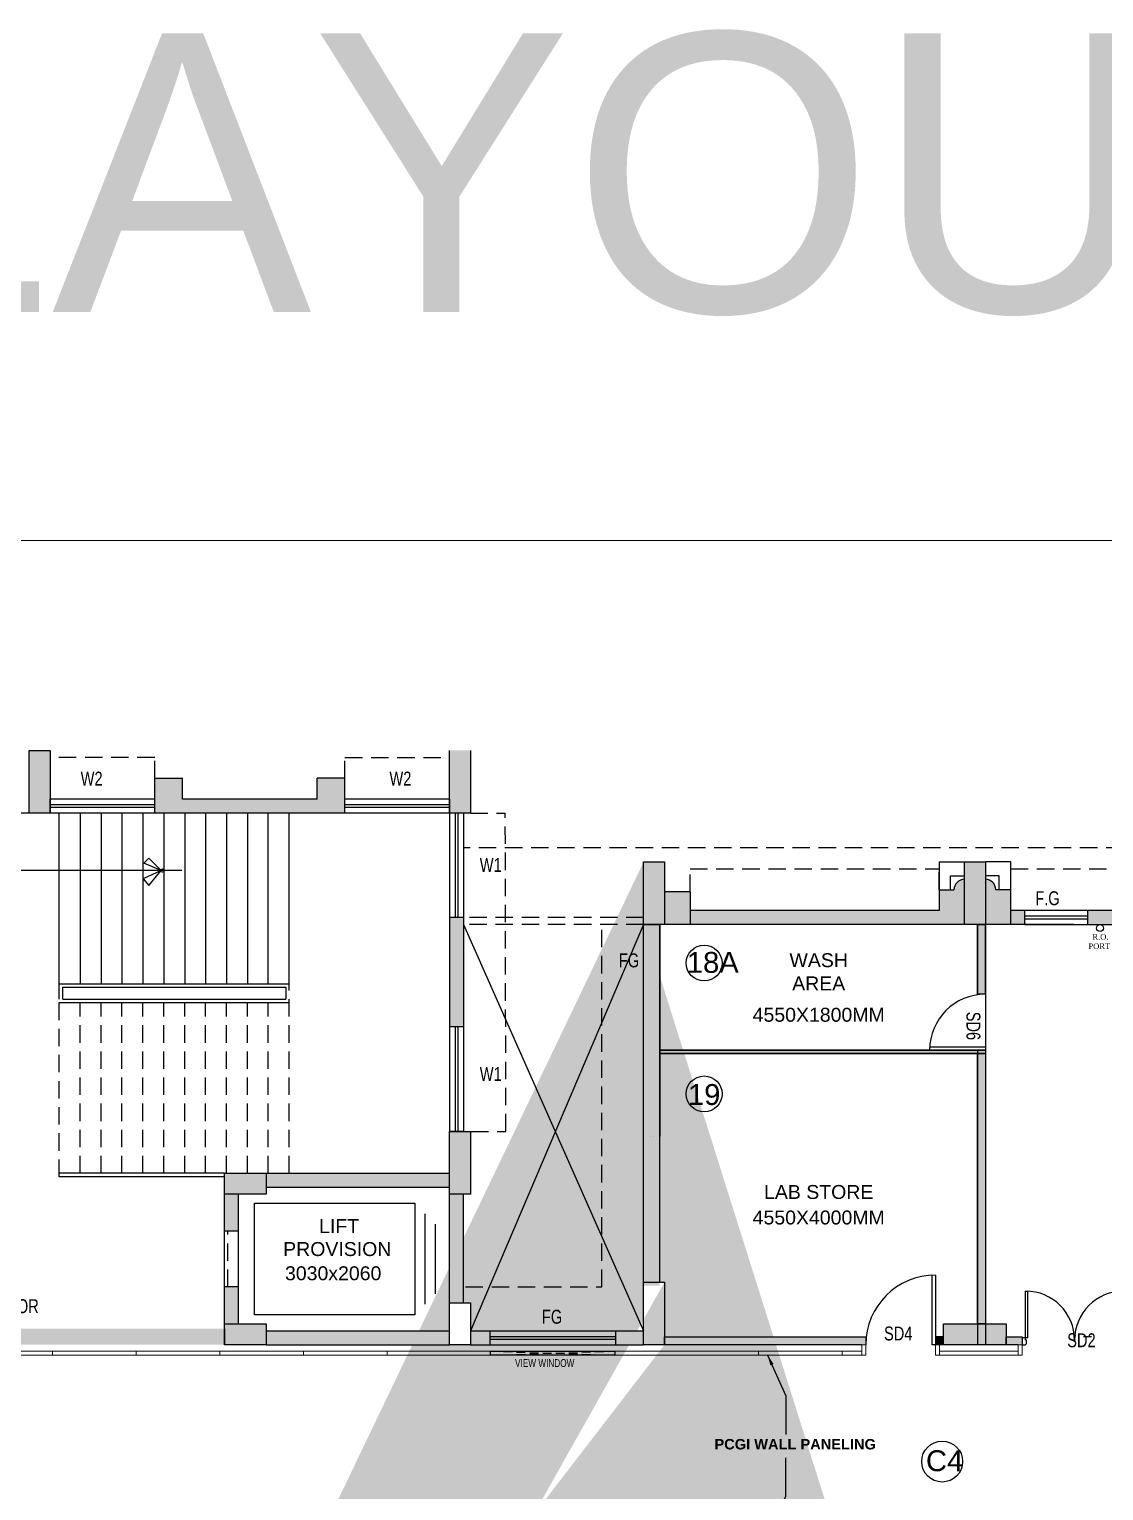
# Model space of a CAD drawing. Extents: x 11034434 to 11724204, y -4674497 to -3911811.
# Drawn here: x 11300451 to 11315867, y -4618108 to -4597132 of the extents above; entities that cross this region are included whole.
import ezdxf

# ---------------------------------------------------------------- set-up
doc = ezdxf.new("R2010")
doc.units = 0
doc.header["$MEASUREMENT"] = 0
for name, pattern in [('CENTER', [0]), ('DASHED', [0.75, 0.5, -0.25]), ('DASHED2', [0.375, 0.25, -0.125])]:
    doc.linetypes.add(name, pattern=pattern)
doc.layers.get('0').update_dxf_attribs({"color": 251, "linetype": 'CONTINUOUS'})
for name, color, linetype in [('dim ref', 251, 'CONTINUOUS'), ('HATCH', 251, 'CONTINUOUS'), ('HS', 251, 'CONTINUOUS')]:
    doc.layers.add(name, color=color, linetype=linetype)
for name, color, linetype, lineweight in [('Duct Insulations', 7, 'CONTINUOUS', 5), ('OT TEXT', 251, 'CONTINUOUS', 5), ('WALL PANEL', 7, 'CONTINUOUS', 15)]:
    doc.layers.add(name, color=color, linetype=linetype, lineweight=lineweight)
doc.styles.add('0_RM-NM', font='arial.ttf')
doc.styles.add('ARIAL', font='arial.ttf', dxfattribs={"width": 0.75})
doc.styles.get("Standard").update_dxf_attribs({"font": 'arial.ttf'})
doc.styles.add('style3', font='arialbd.ttf')
doc.dimstyles.new('Scale 50', dxfattribs={"dimscale": 0, "dimtxt": 150, "dimasz": 150, "dimexe": 0, "dimexo": 50, "dimgap": 0, "dimtad": 0, "dimtoh": 1, "dimdec": 0, "dimzin": 0, "dimdsep": 46, "dimtxsty": '0_RM-NM', "dimcen": 0, "dimdle": 100, "dimclrd": 204, "dimclre": 212, "dimclrt": 224, "dimadec": 0, "dimazin": 0, "dimtfac": 1, "dimtdec": 0, "dimtofl": 0, "dimtmove": 1, "dimatfit": 3, "dimfxl": 1, "dimtolj": 1, "dimtzin": 0, "dimlwe": -1, "dimarcsym": 0})
pattern_1 = [(45, (435405.41953, -1047759.00654), (-0.0883883476483, 0.0883883476483), [])]

msp = doc.modelspace()

# ---------------------------------------------------------------- hatches: boundary and pattern name
at = {"ltscale": 500}
for points in [[(11304980.7, -4608182), (11304980.7, -4607882), (11304580.7, -4607882), (11304580.7, -4608182), (11302650.7, -4608182), (11302650.7, -4607882), (11302250.7, -4607882), (11302250.7, -4608182), (11302250.7, -4608382), (11304980.7, -4608382)], [(11313868.2, -4609332, 0.4142136), (11313718.2, -4609482), (11313503.2, -4609482), (11313503.2, -4609782), (11313503.2, -4609982), (11313868.2, -4609982)], [(11314533.2, -4609482), (11314318.2, -4609482, 0.4142136), (11314168.2, -4609332), (11314168.2, -4609982), (11314533.2, -4609982), (11314533.2, -4609782)], [(11309930.7, -4609782), (11309930.7, -4609512), (11309565.7, -4609512), (11309565.7, -4609982), (11309930.7, -4609982)], [(11306680.7, -4609882), (11306480.7, -4609882), (11306480.7, -4611449.6), (11306680.7, -4611449.6)], [(11312407.4, -4609782), (11309930.7, -4609782), (11309930.7, -4609982), (11312407.4, -4609982)], [(11306480.7, -4613552), (11303850.7, -4613552), (11303850.7, -4613752), (11306480.7, -4613752)], [(11303450.7, -4613852), (11303250.7, -4613852), (11303250.7, -4614382), (11303450.7, -4614382)], [(11306680.7, -4613852), (11306480.7, -4613852), (11306480.7, -4615412), (11306680.7, -4615412)], [(11303450.7, -4615182), (11303250.7, -4615182), (11303250.7, -4615712), (11303450.7, -4615712)], [(11306480.7, -4615812), (11303850.7, -4615812), (11303850.7, -4616012), (11306080.7, -4616012), (11306480.7, -4616012)], [(11307065.7, -4615812), (11306780.7, -4615812), (11306780.7, -4616012), (11307065.7, -4616012)], [(11309265.7, -4615812), (11308865.7, -4615812), (11308865.7, -4616012), (11309265.7, -4616012)]]:
    msp.add_hatch(color=256, dxfattribs=at).paths.add_polyline_path(points)
h = msp.add_hatch(color=256, dxfattribs=at)
h.paths.add_polyline_path([(11315636.7, -4609862), (11315636.7, -4609902), (11315636.7, -4609982), (11315869.4, -4609982), (11315999.7, -4609982), (11315999.7, -4609782), (11315636.7, -4609782)])
h.paths.add_polyline_path([(11316899.7, -4609862), (11316899.7, -4609902), (11316899.7, -4609982), (11317205.7, -4609982), (11317205.7, -4609782), (11316899.7, -4609782)])
h.paths.add_polyline_path([(11314736.7, -4609982), (11314736.7, -4609782), (11314533.2, -4609782), (11314533.2, -4609982)])
h = msp.add_hatch(color=256, dxfattribs=at)
h.paths.add_polyline_path([(11300200.7, -4615782), (11300229.2, -4615782), (11300200.7, -4615782)], flags=16)
h.paths.add_polyline_path([(11303250.7, -4616012), (11303250.7, -4615782), (11300200.7, -4615782), (11300200.7, -4616012)])
h = msp.add_hatch(color=256, dxfattribs=at)
h.paths.add_polyline_path([(11313453.2, -4615897), (11313510.7, -4615897), (11313453.2, -4615897)])
h.paths.add_polyline_path([(11313453.2, -4615897), (11313453.2, -4616012), (11313453.2, -4616012)], flags=17)
h.paths.add_polyline_path([(11313452.5, -4616012), (11313510.3, -4616012), (11313510.3, -4615897), (11313452.5, -4615897)])
h = msp.add_hatch(color=256, dxfattribs=at)
h.paths.add_polyline_path([(11313453.2, -4615897), (11313481.7, -4615897), (11313453.2, -4615897)])
h.paths.add_polyline_path([(11313453.2, -4616012), (11313453.2, -4615897), (11313453.2, -4616012)])
h.paths.add_polyline_path([(11313510.3, -4615897), (11313510.3, -4616012), (11313568.2, -4616012), (11313568.2, -4615897)])
at = {"layer": 'HATCH', "ltscale": 500}
h = msp.add_hatch(color=251, dxfattribs=at)
h.dxf.hatch_style = 1
h.paths.add_polyline_path([(11284390.7, -4648802), (11284690.7, -4648802), (11284690.7, -4649702), (11284390.7, -4649702)])
h.paths.add_polyline_path([(11327800.7, -4652667), (11328700.7, -4652667), (11328700.7, -4652967), (11327800.7, -4652967)])
h.paths.add_polyline_path([(11302215.7, -4658732), (11302515.7, -4658732), (11302515.7, -4659632), (11302215.7, -4659632)])
h.paths.add_polyline_path([(11324600.7, -4658732), (11325200.7, -4658732), (11325200.7, -4659032), (11324600.7, -4659032)])
h.paths.add_polyline_path([(11280960.7, -4640612), (11281710.7, -4640612), (11281710.7, -4640912), (11280960.7, -4640912)])
h.paths.add_polyline_path([(11280960.7, -4644142), (11281860.7, -4644142), (11281860.7, -4644442), (11280960.7, -4644442)])
h.paths.add_polyline_path([(11317942.4, -4658632), (11318770.7, -4658632), (11318770.7, -4658932), (11317942.4, -4658932)])
h.paths.add_polyline_path([(11294185.7, -4658032), (11294485.7, -4658032), (11294485.7, -4658932), (11294185.7, -4658932)])
h.paths.add_polyline_path([(11288015.7, -4658182), (11288315.7, -4658182), (11288315.7, -4658932), (11288015.7, -4658932)])
h.paths.add_polyline_path([(11287690.7, -4658957), (11287990.7, -4658957), (11287990.7, -4659707), (11287690.7, -4659707)])
h.paths.add_polyline_path([(11280960.7, -4629742), (11281710.7, -4629742), (11281710.7, -4630042), (11280960.7, -4630042)])
h.paths.add_polyline_path([(11327800.7, -4629742), (11328700.7, -4629742), (11328700.7, -4630042), (11327800.7, -4630042)])
h.paths.add_polyline_path([(11280860.7, -4648802), (11281160.7, -4648802), (11281160.7, -4649702), (11280860.7, -4649702)])
h.paths.add_polyline_path([(11287690.7, -4658182), (11287990.7, -4658182), (11287990.7, -4658932), (11287690.7, -4658932)])
h.paths.add_polyline_path([(11327700.7, -4616012), (11328000.7, -4616012), (11328000.7, -4615033.7), (11327700.7, -4615033.7)])
h.paths.add_polyline_path([(11280960.7, -4637012), (11281710.7, -4637012), (11281710.7, -4637312), (11280960.7, -4637312)])
h.paths.add_polyline_path([(11309415.7, -4658732), (11309715.7, -4658732), (11309715.7, -4659632), (11309415.7, -4659632)])
h.paths.add_polyline_path([(11327800.7, -4609782), (11328700.7, -4609782), (11328700.7, -4610082), (11327800.7, -4610082)])
h.paths.add_polyline_path([(11327800.7, -4626142), (11328700.7, -4626142), (11328700.7, -4626442), (11327800.7, -4626442)])
h.paths.add_polyline_path([(11280960.7, -4633412), (11281710.7, -4633412), (11281710.7, -4633712), (11280960.7, -4633712)])
h.paths.add_polyline_path([(11313015.7, -4652702), (11313315.7, -4652702), (11313315.7, -4653602), (11313015.7, -4653602)])
h.paths.add_polyline_path([(11327800.7, -4633412), (11328700.7, -4633412), (11328700.7, -4633712), (11327800.7, -4633712)])
h.paths.add_polyline_path([(11286005.7, -4619012), (11286305.7, -4619012), (11286305.7, -4619612), (11286005.7, -4619612)])
h.paths.add_polyline_path([(11280960.7, -4619012), (11281860.7, -4619012), (11281860.7, -4619312), (11280960.7, -4619312)])
h.paths.add_polyline_path([(11327800.7, -4619012), (11328600.7, -4619012), (11328600.7, -4619312), (11327800.7, -4619312)])
h.paths.add_polyline_path([(11324600.7, -4647742), (11325299.6, -4647742), (11325299.6, -4648042), (11324600.7, -4648042)])
h.paths.add_polyline_path([(11321770.7, -4658632), (11322598.9, -4658632), (11322598.9, -4658932), (11321770.7, -4658932)])
h.paths.add_polyline_path([(11327800.7, -4640612), (11328700.7, -4640612), (11328700.7, -4640912), (11327800.7, -4640912)])
h.paths.add_polyline_path([(11286005.7, -4615412), (11286305.7, -4615412), (11286305.7, -4616012), (11286005.7, -4616012)])
h.paths.add_polyline_path([(11286330.7, -4615412), (11286630.7, -4615412), (11286630.7, -4616012), (11286330.7, -4616012)])
h.paths.add_polyline_path([(11282340.7, -4615112), (11282640.7, -4615112), (11282640.7, -4616012), (11282340.7, -4616012)])
h.paths.add_polyline_path([(11327800.7, -4658632), (11328700.7, -4658632), (11328700.7, -4658932), (11327800.7, -4658932)])
h.paths.add_polyline_path([(11300450.7, -4607482), (11300750.7, -4607482), (11300750.7, -4608382), (11300450.7, -4608382)])
h.paths.add_polyline_path([(11306480.7, -4607482), (11306780.7, -4607482), (11306780.7, -4608382), (11306480.7, -4608382)])
h.paths.add_polyline_path([(11284390.7, -4658182), (11284690.7, -4658182), (11284690.7, -4658932), (11284390.7, -4658932)])
h.paths.add_polyline_path([(11286330.7, -4619012), (11286630.7, -4619012), (11286630.7, -4619612), (11286330.7, -4619612)])
h.paths.add_polyline_path([(11297150.7, -4607482), (11297450.7, -4607482), (11297450.7, -4608382), (11297150.7, -4608382)])
h.paths.add_polyline_path([(11282340.7, -4609232), (11282640.7, -4609232), (11282640.7, -4609982), (11282340.7, -4609982)])
h.paths.add_polyline_path([(11286005.7, -4622612), (11286305.7, -4622612), (11286305.7, -4623212), (11286005.7, -4623212)])
h.paths.add_polyline_path([(11286330.7, -4623212), (11286630.7, -4623212), (11286630.7, -4622612), (11286330.7, -4622612)])
h.paths.add_polyline_path([(11284390.7, -4643692), (11284690.7, -4643692), (11284690.7, -4644442), (11284390.7, -4644442)])
h.paths.add_polyline_path([(11286005.7, -4609232), (11286305.7, -4609232), (11286305.7, -4609982), (11286005.7, -4609982)])
h.paths.add_polyline_path([(11283940.7, -4658957), (11284690.7, -4658957), (11284690.7, -4659257), (11283940.7, -4659257)])
h.paths.add_polyline_path([(11313015.7, -4658732), (11313315.7, -4658732), (11313315.7, -4659632), (11313015.7, -4659632)])
h.paths.add_polyline_path([(11284390.7, -4652702), (11284690.7, -4652702), (11284690.7, -4653452), (11284390.7, -4653452)])
h.paths.add_polyline_path([(11305815.7, -4658732), (11306115.7, -4658732), (11306115.7, -4659632), (11305815.7, -4659632)])
h.paths.add_polyline_path([(11327800.7, -4622612), (11328700.7, -4622612), (11328700.7, -4622912), (11327800.7, -4622912)])
h.paths.add_polyline_path([(11280960.7, -4626142), (11281710.7, -4626142), (11281710.7, -4626442), (11280960.7, -4626442)])
h.paths.add_polyline_path([(11321770.7, -4658957), (11322370.7, -4658957), (11322370.7, -4659257), (11321770.7, -4659257)])
h.paths.add_polyline_path([(11280685.7, -4658957), (11281435.7, -4658957), (11281435.7, -4659257), (11280685.7, -4659257)])
h.paths.add_polyline_path([(11318170.7, -4658957), (11318770.7, -4658957), (11318770.7, -4659257), (11318170.7, -4659257)])
h.paths.add_polyline_path([(11281860.7, -4622612), (11280960.7, -4622612), (11280960.7, -4622912), (11281860.7, -4622912)])
h.paths.add_polyline_path([(11294185.7, -4652702), (11294485.7, -4652702), (11294485.7, -4653602), (11294185.7, -4653602)])
h.paths.add_polyline_path([(11298615.7, -4658732), (11298915.7, -4658732), (11298915.7, -4659632), (11298615.7, -4659632)])
h.paths.add_polyline_path([(11318470.7, -4652702), (11318770.7, -4652702), (11318770.7, -4653602), (11318470.7, -4653602)])
h.paths.add_polyline_path([(11327800.7, -4644142), (11328700.7, -4644142), (11328700.7, -4644442), (11327800.7, -4644442)])
h.paths.add_polyline_path([(11327800.7, -4649402), (11328778.9, -4649402), (11328778.9, -4649702), (11327800.7, -4649702)])
h.paths.add_polyline_path([(11288760.7, -4609082), (11289060.7, -4609082), (11289060.7, -4609982), (11288760.7, -4609982)])
edge = h.paths.add_edge_path()
edge.add_line((11309265.7, -4609082), (11309265.7, -4609982))
edge.add_line((11321770.7, -4649702), (11322748.9, -4649702))
edge.add_line((11287690.7, -4643692), (11287690.7, -4644442))
edge.add_line((11309565.7, -4616012), (11309565.7, -4615112))
edge.add_line((11287990.7, -4653452), (11287990.7, -4652702))
edge.add_line((11288015.7, -4652702), (11288015.7, -4653452))
h.paths.add_polyline_path([(11306480.7, -4649402), (11307380.7, -4649402), (11307380.7, -4649702), (11306480.7, -4649702)], flags=17)
h.paths.add_polyline_path([(11291120.7, -4648802), (11291420.7, -4648802), (11291420.7, -4649702), (11291120.7, -4649702)], flags=17)
h.paths.add_polyline_path([(11288015.7, -4648952), (11288315.7, -4648952), (11288315.7, -4649702), (11288015.7, -4649702)], flags=17)
h.paths.add_polyline_path([(11288015.7, -4652702), (11288315.7, -4652702), (11288315.7, -4653452), (11288015.7, -4653452)], flags=17)
h.paths.add_polyline_path([(11296472.4, -4649402), (11297450.7, -4649402), (11297450.7, -4649702), (11296472.4, -4649702)], flags=17)
h.paths.add_polyline_path([(11298276.5, -4652702), (11299254.8, -4652702), (11299254.8, -4653002), (11298276.5, -4653002)], flags=17)
h.paths.add_polyline_path([(11311840.7, -4649402), (11312740.7, -4649402), (11312740.7, -4649702), (11311840.7, -4649702)], flags=17)
h.paths.add_polyline_path([(11300450.7, -4649402), (11301428.9, -4649402), (11301428.9, -4649702), (11300450.7, -4649702)], flags=17)
h.paths.add_polyline_path([(11317870.7, -4649402), (11318770.7, -4649402), (11318770.7, -4649702), (11317870.7, -4649702)], flags=17)
h.paths.add_polyline_path([(11287690.7, -4648952), (11287990.7, -4648952), (11287990.7, -4649702), (11287690.7, -4649702)], flags=17)
h.paths.add_polyline_path([(11287690.7, -4652702), (11287990.7, -4652702), (11287990.7, -4653452), (11287690.7, -4653452)], flags=17)
h.paths.add_polyline_path([(11311840.7, -4622612), (11312740.7, -4622612), (11312740.7, -4622912), (11311840.7, -4622912)], flags=17)
h.paths.add_polyline_path([(11306480.7, -4615412), (11306780.7, -4615412), (11306780.7, -4616012), (11306480.7, -4616012)], flags=16)
h.paths.add_polyline_path([(11306480.7, -4629742), (11307380.7, -4629742), (11307380.7, -4630042), (11306480.7, -4630042)], flags=17)
h.paths.add_polyline_path([(11303250.7, -4613552), (11303850.7, -4613552), (11303850.7, -4613852), (11303250.7, -4613852)], flags=17)
h.paths.add_polyline_path([(11303250.7, -4615712), (11303850.7, -4615712), (11303850.7, -4616012), (11303250.7, -4616012)], flags=16)
h.paths.add_polyline_path([(11311840.7, -4644142), (11312740.7, -4644142), (11312740.7, -4644442), (11311840.7, -4644442)], flags=17)
h.paths.add_polyline_path([(11287690.7, -4643692), (11287990.7, -4643692), (11287990.7, -4644442), (11287690.7, -4644442)], flags=17)
h.paths.add_polyline_path([(11297450.7, -4633712), (11296550.7, -4633712), (11296550.7, -4633412), (11297450.7, -4633412)], flags=17)
h.paths.add_polyline_path([(11290520.7, -4640612), (11291420.7, -4640612), (11291420.7, -4640912), (11290520.7, -4640912)], flags=17)
h.paths.add_polyline_path([(11297150.7, -4643842), (11297450.7, -4643842), (11297450.7, -4644742), (11297150.7, -4644742)], flags=17)
h.paths.add_polyline_path([(11290520.7, -4644142), (11291420.7, -4644142), (11291420.7, -4644442), (11290520.7, -4644442)], flags=17)
h.paths.add_polyline_path([(11306480.7, -4640612), (11307380.7, -4640612), (11307380.7, -4640912), (11306480.7, -4640912)], flags=17)
h.paths.add_polyline_path([(11288015.7, -4643692), (11288315.7, -4643692), (11288315.7, -4644442), (11288015.7, -4644442)], flags=17)
h.paths.add_polyline_path([(11290520.7, -4637012), (11291420.7, -4637012), (11291420.7, -4637312), (11290520.7, -4637312)], flags=17)
h.paths.add_polyline_path([(11311840.7, -4626142), (11312740.7, -4626142), (11312740.7, -4626442), (11311840.7, -4626442)], flags=17)
h.paths.add_polyline_path([(11311840.7, -4637012), (11312740.7, -4637012), (11312740.7, -4637312), (11311840.7, -4637312)], flags=17)
h.paths.add_polyline_path([(11311840.7, -4633412), (11312740.7, -4633412), (11312740.7, -4633712), (11311840.7, -4633712)], flags=17)
h.paths.add_polyline_path([(11315340.7, -4647742), (11315940.7, -4647742), (11315940.7, -4648042), (11315340.7, -4648042)], flags=17)
h.paths.add_polyline_path([(11321770.7, -4629742), (11322670.7, -4629742), (11322670.7, -4630042), (11321770.7, -4630042)], flags=17)
h.paths.add_polyline_path([(11317870.7, -4629742), (11318770.7, -4629742), (11318770.7, -4630042), (11317870.7, -4630042)], flags=17)
h.paths.add_polyline_path([(11300450.7, -4636712), (11300750.7, -4636712), (11300750.7, -4637612), (11300450.7, -4637612)], flags=17)
h.paths.add_polyline_path([(11306480.7, -4637012), (11307380.7, -4637012), (11307380.7, -4637312), (11306480.7, -4637312)], flags=17)
h.paths.add_polyline_path([(11321770.7, -4649402), (11322748.9, -4649402), (11322748.9, -4649702), (11321770.7, -4649702)], flags=17)
h.paths.add_polyline_path([(11297150.7, -4636712), (11297450.7, -4636712), (11297450.7, -4637612), (11297150.7, -4637612)], flags=17)
h.paths.add_polyline_path([(11318470.7, -4636712), (11318770.7, -4636712), (11318770.7, -4637612), (11318470.7, -4637612)], flags=17)
h.paths.add_polyline_path([(11300450.7, -4629742), (11301350.7, -4629742), (11301350.7, -4630042), (11300450.7, -4630042)], flags=17)
h.paths.add_polyline_path([(11313568.2, -4615712), (11314468.2, -4615712), (11314468.2, -4616012), (11313568.2, -4616012)], flags=17)
h.paths.add_polyline_path([(11317870.7, -4615712), (11318770.7, -4615712), (11318770.7, -4616012), (11317870.7, -4616012)], flags=17)
h.paths.add_polyline_path([(11321770.7, -4615712), (11322670.7, -4615712), (11322670.7, -4616012), (11321770.7, -4616012)], flags=17)
h.paths.add_polyline_path([(11306480.7, -4633412), (11307380.7, -4633412), (11307380.7, -4633712), (11306480.7, -4633712)], flags=17)
h.paths.add_polyline_path([(11300450.7, -4633412), (11301350.7, -4633412), (11301350.7, -4633712), (11300450.7, -4633712)], flags=17)
h.paths.add_polyline_path([(11294020.7, -4647742), (11294620.7, -4647742), (11294620.7, -4648042), (11294020.7, -4648042)], flags=17)
h.paths.add_polyline_path([(11306480.7, -4622612), (11307380.7, -4622612), (11307380.7, -4622912), (11306480.7, -4622912)], flags=17)
h.paths.add_polyline_path([(11290520.7, -4633412), (11291420.7, -4633412), (11291420.7, -4633712), (11290520.7, -4633712)], flags=17)
h.paths.add_polyline_path([(11321770.7, -4633412), (11322670.7, -4633412), (11322670.7, -4633712), (11321770.7, -4633712)], flags=17)
h.paths.add_polyline_path([(11317870.7, -4633412), (11318770.7, -4633412), (11318770.7, -4633712), (11317870.7, -4633712)], flags=17)
h.paths.add_polyline_path([(11321770.7, -4636712), (11322070.7, -4636712), (11322070.7, -4637612), (11321770.7, -4637612)], flags=17)
h.paths.add_polyline_path([(11300450.7, -4640312), (11300750.7, -4640312), (11300750.7, -4641212), (11300450.7, -4641212)], flags=17)
h.paths.add_polyline_path([(11321770.7, -4643842), (11322070.7, -4643842), (11322070.7, -4644742), (11321770.7, -4644742)], flags=17)
h.paths.add_polyline_path([(11306480.7, -4626142), (11307380.7, -4626142), (11307380.7, -4626442), (11306480.7, -4626442)], flags=17)
h.paths.add_polyline_path([(11318470.7, -4625842), (11318770.7, -4625842), (11318770.7, -4626742), (11318470.7, -4626742)], flags=17)
h.paths.add_polyline_path([(11321770.7, -4625842), (11322070.7, -4625842), (11322070.7, -4626742), (11321770.7, -4626742)], flags=17)
h.paths.add_polyline_path([(11296550.7, -4629742), (11297450.7, -4629742), (11297450.7, -4630042), (11296550.7, -4630042)], flags=17)
h.paths.add_polyline_path([(11311645.4, -4629741.8), (11312740.7, -4629742), (11312740.7, -4630042), (11311645.4, -4630041.8)], flags=17)
h.paths.add_polyline_path([(11290520.7, -4629742), (11291420.7, -4629742), (11291420.7, -4630042), (11290520.7, -4630042)], flags=17)
h.paths.add_polyline_path([(11305476.5, -4652702), (11306454.8, -4652702), (11306454.8, -4653002), (11305476.5, -4653002)], flags=17)
h.paths.add_polyline_path([(11297150.7, -4640312), (11297450.7, -4640312), (11297450.7, -4641212), (11297150.7, -4641212)], flags=17)
h.paths.add_polyline_path([(11293005.7, -4609982), (11293305.7, -4609982), (11293305.7, -4609182), (11293005.7, -4609182)], flags=17)
h.paths.add_polyline_path([(11321770.7, -4622312), (11322070.7, -4622312), (11322070.7, -4623212), (11321770.7, -4623212)], flags=17)
h.paths.add_polyline_path([(11297150.7, -4612952), (11297450.7, -4612952), (11297450.7, -4613852), (11297150.7, -4613852)], flags=17)
h.paths.add_polyline_path([(11311840.7, -4619012), (11312740.7, -4619012), (11312740.7, -4619312), (11311840.7, -4619312)], flags=17)
h.paths.add_polyline_path([(11306480.7, -4612952), (11306780.7, -4612952), (11306780.7, -4613852), (11306480.7, -4613852)], flags=17)
h.paths.add_polyline_path([(11293005.7, -4615112), (11293305.7, -4615112), (11293305.7, -4616012), (11293005.7, -4616012)], flags=17)
h.paths.add_polyline_path([(11309265.7, -4615112), (11309565.7, -4615112), (11309565.7, -4616012), (11309265.7, -4616012)], flags=16)
h.paths.add_polyline_path([(11290520.7, -4619012), (11291420.7, -4619012), (11291420.7, -4619312), (11290520.7, -4619312)], flags=17)
h.paths.add_polyline_path([(11300450.7, -4619012), (11301095.7, -4619012), (11301095.7, -4619312), (11300450.7, -4619312)], flags=17)
h.paths.add_polyline_path([(11288760.7, -4615112), (11289060.7, -4615112), (11289060.7, -4616012), (11288760.7, -4616012)], flags=17)
h.paths.add_polyline_path([(11318470.7, -4609082), (11318770.7, -4609082), (11318770.7, -4609982), (11318470.7, -4609982)], flags=17)
h.paths.add_polyline_path([(11297150.7, -4615112), (11297450.7, -4615112), (11297450.7, -4616012), (11297150.7, -4616012)], flags=17)
h.paths.add_polyline_path([(11313868.2, -4609082), (11314168.2, -4609082), (11314168.2, -4609982), (11313868.2, -4609982)], flags=17)
h.paths.add_polyline_path([(11321770.7, -4619012), (11322670.7, -4619012), (11322670.7, -4619312), (11321770.7, -4619312)], flags=17)
h.paths.add_polyline_path([(11297150.7, -4625842), (11297450.7, -4625842), (11297450.7, -4626742), (11297150.7, -4626742)], flags=17)
h.paths.add_polyline_path([(11290520.7, -4622612), (11291420.7, -4622612), (11291420.7, -4622912), (11290520.7, -4622912)], flags=17)
h.paths.add_polyline_path([(11309265.7, -4609082), (11309565.7, -4609082), (11309565.7, -4609982), (11309265.7, -4609982)], flags=17)
h.paths.add_polyline_path([(11317870.7, -4619012), (11318770.7, -4619012), (11318770.7, -4619312), (11317870.7, -4619312)], flags=17)
h.paths.add_polyline_path([(11321770.7, -4609082), (11322070.7, -4609082), (11322070.7, -4609982), (11321770.7, -4609982)], flags=17)
h.paths.add_polyline_path([(11309076.5, -4652702), (11310054.8, -4652702), (11310054.8, -4653002), (11309076.5, -4653002)], flags=17)
h.paths.add_polyline_path([(11306480.7, -4619012), (11307380.7, -4619012), (11307380.7, -4619312), (11306480.7, -4619312)], flags=17)
h.paths.add_polyline_path([(11306480.7, -4644142), (11307380.7, -4644142), (11307380.7, -4644442), (11306480.7, -4644442)], flags=17)
h.paths.add_polyline_path([(11300450.7, -4622312), (11300750.7, -4622312), (11300750.7, -4623212), (11300450.7, -4623212)], flags=17)
h.paths.add_polyline_path([(11311840.7, -4640612), (11312740.7, -4640612), (11312740.7, -4640912), (11311840.7, -4640912)], flags=17)
h.paths.add_polyline_path([(11297150.7, -4623212), (11297450.7, -4623212), (11297450.7, -4622314.4), (11297150.7, -4622314.4)], flags=17)
h.paths.add_polyline_path([(11318470.7, -4640312), (11318770.7, -4640312), (11318770.7, -4641212), (11318470.7, -4641212)], flags=17)
h.paths.add_polyline_path([(11300450.7, -4643842), (11300750.7, -4643842), (11300750.7, -4644742), (11300450.7, -4644742)], flags=17)
h.paths.add_polyline_path([(11321770.7, -4640312), (11322070.7, -4640312), (11322070.7, -4641212), (11321770.7, -4641212)], flags=17)
h.paths.add_polyline_path([(11296472.4, -4619012), (11297450.7, -4619012), (11297450.7, -4619312), (11296472.4, -4619312)], flags=17)
h.paths.add_polyline_path([(11318470.7, -4643842), (11318770.7, -4643842), (11318770.7, -4644742), (11318470.7, -4644742)], flags=17)
h.paths.add_polyline_path([(11300450.7, -4625842), (11300750.7, -4625842), (11300750.7, -4626742), (11300450.7, -4626742)], flags=17)
h.paths.add_polyline_path([(11290520.7, -4626142), (11291420.7, -4626142), (11291420.7, -4626442), (11290520.7, -4626442)], flags=17)
h.paths.add_polyline_path([(11318470.7, -4622312), (11318770.7, -4622312), (11318770.7, -4623212), (11318470.7, -4623212)], flags=17)
h.paths.add_polyline_path([(11322070.7, -4652759.1), (11321770.7, -4652759.1), (11321770.7, -4653680.2), (11322070.7, -4653680.2)])
h = msp.add_hatch(color=256, dxfattribs=at)
h.dxf.hatch_style = 1
h.paths.add_polyline_path([(11318770.7, -4615897), (11321770.7, -4615897), (11321770.7, -4616012), (11318770.7, -4616012)])
h.paths.add_polyline_path([(11324685.3, -4618012), (11324800.3, -4618012), (11324800.7, -4616012), (11324685.7, -4616012)])
h.paths.add_polyline_path([(11324685.7, -4619197), (11324800.7, -4619197), (11324800.7, -4619012), (11324685.7, -4619012)])
h.paths.add_polyline_path([(11324456, -4615897), (11324456, -4616012), (11327700.7, -4616012), (11327700.7, -4615897)])
h.paths.add_polyline_path([(11322670.7, -4615897), (11322670.7, -4616012), (11322956, -4616012), (11322956, -4615897)])
h.paths.add_polyline_path([(11316198.2, -4615897), (11316198.2, -4616012), (11317870.7, -4616012), (11317870.7, -4615897)])
h.paths.add_polyline_path([(11314468.2, -4615897), (11314468.2, -4616012), (11314698.2, -4616012), (11314698.2, -4615897)])
h.paths.add_polyline_path([(11309565.7, -4615897), (11309565.7, -4616012), (11312396, -4616012), (11312396, -4616012), (11312453.2, -4616012), (11312453.2, -4615897)])
at = {"layer": 'HS', "lineweight": -3, "ltscale": 500}
h = msp.add_hatch(dxfattribs=at)
h.set_pattern_fill('ANSI31', color=256)
h.set_pattern_definition(pattern_1)
h.paths.add_polyline_path([(11313868.2, -4609332, 0.4142136), (11313718.2, -4609482), (11313503.2, -4609482), (11313503.2, -4609782), (11312407.4, -4609782), (11312407.4, -4609982), (11313503.2, -4609982), (11313868.2, -4609982)])
h = msp.add_hatch(dxfattribs=at)
h.set_pattern_fill('ANSI31', color=256)
h.set_pattern_definition(pattern_1)
h.paths.add_polyline_path([(11309495.7, -4612252), (11309265.7, -4612252), (11309265.7, -4613022), (11309495.7, -4613022)])
h.paths.add_polyline_path([(11309495.7, -4609982), (11309265.7, -4609982), (11309265.7, -4611948), (11309495.7, -4611948)])
h = msp.add_hatch(dxfattribs=at)
h.set_pattern_fill('ANSI31', color=256)
h.set_pattern_definition([(45, (249956.71064, -735221.59685), (-0.0883883476483, 0.0883883476483), [])])
h.paths.add_polyline_path([(11309495.7, -4611780.6), (11314168.2, -4611780.6), (11314168.2, -4611832), (11309495.7, -4611832)])
h.paths.add_polyline_path([(11314053.2, -4609982), (11314167.5, -4609982), (11314167.5, -4610982), (11314053.2, -4610982)])
h.paths.add_polyline_path([(11314053.2, -4611832), (11314168.2, -4611832), (11314168.2, -4615712), (11314053.2, -4615712)])
h.paths.add_polyline_path([(11321770.7, -4609982), (11321885.7, -4609982), (11321885.7, -4615712), (11321770.7, -4615712)])
h = msp.add_hatch(dxfattribs=at)
h.set_pattern_fill('ANSI31', color=256)
h.set_pattern_definition(pattern_1)
h.paths.add_polyline_path([(11309265.7, -4615166.1), (11309265.7, -4611948), (11309495.7, -4611948), (11309495.7, -4615166.1)])

# ---------------------------------------------------------------- linework, layer by layer
at = {"lineweight": 25, "ltscale": 500}
for p, q in [((11300450.7, -4608382), (11300450.7, -4607482)), ((11300450.7, -4607482), (11300750.7, -4607482)), ((11300750.7, -4607482), (11300750.7, -4608382)), ((11306480.7, -4608382), (11306480.7, -4607482)), ((11306780.7, -4607482), (11306780.7, -4608382)), ((11300750.7, -4608382), (11300450.7, -4608382)), ((11306780.7, -4608382), (11306480.7, -4608382)), ((11309265.7, -4609982), (11309265.7, -4609082)), ((11309265.7, -4609082), (11309565.7, -4609082)), ((11309565.7, -4609082), (11309565.7, -4609982)), ((11313868.2, -4609982), (11313868.2, -4609082)), ((11313868.2, -4609082), (11314168.2, -4609082)), ((11314168.2, -4609082), (11314168.2, -4609982)), ((11314736.7, -4609982), (11314736.7, -4609782)), ((11315636.7, -4609982), (11315636.7, -4609782)), ((11309565.7, -4609982), (11309265.7, -4609982)), ((11309495.7, -4609982), (11309495.7, -4613022)), ((11314168.2, -4609982), (11313868.2, -4609982)), ((11314053.2, -4609982), (11314053.2, -4610982)), ((11314168.2, -4609982), (11314168.2, -4610982)), ((11314736.7, -4609982), (11318105.7, -4609982)), ((11314169.2, -4610982), (11314053.2, -4610982)), ((11309495.7, -4611782), (11314168.2, -4611782)), ((11314053.2, -4611782), (11314053.2, -4616012)), ((11314168.2, -4611782), (11314168.2, -4616012)), ((11309495.7, -4611832), (11314168.2, -4611832)), ((11306480.7, -4613852), (11306480.7, -4612952)), ((11306480.7, -4612952), (11306780.7, -4612952)), ((11306780.7, -4612952), (11306780.7, -4613852)), ((11303250.7, -4613852), (11303250.7, -4613552)), ((11303250.7, -4613552), (11303850.7, -4613552)), ((11303850.7, -4613552), (11303850.7, -4613852)), ((11303850.7, -4613852), (11303250.7, -4613852)), ((11306780.7, -4613852), (11306480.7, -4613852)), ((11309265.7, -4616012), (11309265.7, -4615112)), ((11309265.7, -4615112), (11309565.7, -4615112)), ((11309565.7, -4615112), (11309565.7, -4616012)), ((11306480.7, -4616012), (11306480.7, -4615412)), ((11306480.7, -4615412), (11306780.7, -4615412)), ((11306780.7, -4615412), (11306780.7, -4616012)), ((11303250.7, -4616012), (11303250.7, -4615712)), ((11303250.7, -4615712), (11303850.7, -4615712)), ((11303850.7, -4615712), (11303850.7, -4616012)), ((11313568.2, -4616012), (11313568.2, -4615712)), ((11313568.2, -4615712), (11314468.2, -4615712)), ((11314468.2, -4615712), (11314468.2, -4616012)), ((11303850.7, -4616012), (11303250.7, -4616012)), ((11306780.7, -4616012), (11306480.7, -4616012)), ((11309565.7, -4616012), (11309265.7, -4616012)), ((11314468.2, -4616012), (11313568.2, -4616012))]:
    msp.add_line(p, q, dxfattribs=at)
at = {"linetype": 'DASHED', "lineweight": 25, "ltscale": 500}
for p, q in [((11302250.7, -4607582), (11300750.7, -4607582)), ((11302250.7, -4607882), (11302250.7, -4607582)), ((11304980.7, -4607882), (11304980.7, -4607582)), ((11304980.7, -4607582), (11306480.7, -4607582)), ((11306780.7, -4608382), (11307280.7, -4608382)), ((11307289, -4612949.6), (11307280.7, -4608382)), ((11328900.7, -4608882), (11306680.7, -4608882)), ((11309930.7, -4609182), (11313503.2, -4609182)), ((11309930.7, -4609512), (11309930.7, -4609182)), ((11313503.2, -4609482), (11313503.2, -4609182)), ((11314533.2, -4609182), (11318105.7, -4609182)), ((11314533.2, -4609482), (11314533.2, -4609182)), ((11309265.7, -4609882), (11306680.7, -4609882)), ((11309265.7, -4609982), (11306680.7, -4609982)), ((11308665.7, -4615182), (11308665.7, -4609982)), ((11304180.7, -4613552), (11304180.7, -4610832)), ((11300880.7, -4613602), (11300880.7, -4611052)), ((11301180.7, -4613552), (11301180.7, -4611102)), ((11301480.7, -4613552), (11301480.7, -4611102)), ((11301780.7, -4613552), (11301780.7, -4611102)), ((11302080.7, -4613552), (11302080.7, -4611102)), ((11302380.7, -4613552), (11302380.7, -4611102)), ((11302680.7, -4613552), (11302680.7, -4611102)), ((11302980.7, -4613552), (11302980.7, -4611102)), ((11303280.7, -4613552), (11303280.7, -4611102)), ((11303580.7, -4613552), (11303580.7, -4611102)), ((11303880.7, -4613552), (11303880.7, -4611102)), ((11306789, -4612949.6), (11307289, -4612949.6)), ((11303300.7, -4615182), (11303300.7, -4614382)), ((11306710.7, -4615182), (11308665.7, -4615182))]:
    msp.add_line(p, q, dxfattribs=at)
at = {"lineweight": 25}
for p, q in [((11302250.7, -4607882), (11302650.7, -4607882)), ((11302250.7, -4608382), (11302250.7, -4607882)), ((11302650.7, -4608182), (11302650.7, -4607882)), ((11304980.7, -4607882), (11304580.7, -4607882)), ((11304580.7, -4608182), (11304580.7, -4607882)), ((11304980.7, -4608382), (11304980.7, -4607882)), ((11300750.7, -4608382), (11300750.7, -4608182)), ((11302250.7, -4608182), (11300750.7, -4608182)), ((11304580.7, -4608182), (11302650.7, -4608182)), ((11306480.7, -4608182), (11304980.7, -4608182)), ((11306480.7, -4608182), (11306480.7, -4612949.6)), ((11300880.7, -4608384), (11297450.7, -4608384)), ((11302250.7, -4608262), (11300750.7, -4608262)), ((11302250.7, -4608302), (11300750.7, -4608302)), ((11306680.7, -4608382), (11300750.7, -4608382)), ((11300880.7, -4611052), (11300880.7, -4608382)), ((11301180.7, -4608382), (11301180.7, -4610832)), ((11301480.7, -4608382), (11301480.7, -4610832)), ((11301780.7, -4608382), (11301780.7, -4610832)), ((11302080.7, -4608382), (11302080.7, -4610832)), ((11302380.7, -4608382), (11302380.7, -4610832)), ((11302680.7, -4608382), (11302680.7, -4610832)), ((11302980.7, -4608382), (11302980.7, -4610832)), ((11303280.7, -4608382), (11303280.7, -4610832)), ((11303580.7, -4608382), (11303580.7, -4610832)), ((11303880.7, -4610832), (11303880.7, -4608382)), ((11304180.7, -4610832), (11304180.7, -4608382)), ((11306480.7, -4608262), (11304980.7, -4608262)), ((11306480.7, -4608302), (11304980.7, -4608302)), ((11306560.7, -4608382), (11306560.7, -4609882)), ((11306600.7, -4608382), (11306600.7, -4609882)), ((11306680.7, -4608382), (11306680.7, -4612949.6)), ((11302094.2, -4609099.8), (11302165.8, -4609028.3)), ((11302165.8, -4609028.3), (11302341.5, -4609207)), ((11302641.5, -4609207), (11300032.9, -4609207)), ((11302341.5, -4609207), (11302085.2, -4609323.5)), ((11302341.5, -4609207), (11302094.2, -4609099.8)), ((11302165.8, -4609421.9), (11302341.5, -4609207)), ((11313503.2, -4609082), (11313503.2, -4609782)), ((11313503.2, -4609082), (11313868.2, -4609082)), ((11314533.2, -4609082), (11314168.2, -4609082)), ((11314533.2, -4609982), (11314533.2, -4609082)), ((11302085.2, -4609323.5), (11302165.8, -4609421.9)), ((11313503.2, -4609482), (11313718.2, -4609482)), ((11313668.2, -4609482), (11313668.2, -4609282)), ((11313668.2, -4609282), (11313868.2, -4609282)), ((11314368.2, -4609282), (11314168.2, -4609282)), ((11314533.2, -4609482), (11314318.2, -4609482)), ((11314368.2, -4609482), (11314368.2, -4609282)), ((11309930.7, -4609512), (11309565.7, -4609512)), ((11309930.7, -4609512), (11309930.7, -4609982)), ((11306680.7, -4609882), (11306480.7, -4609882)), ((11313503.2, -4609782), (11309930.7, -4609782)), ((11318105.7, -4609782), (11314533.2, -4609782)), ((11315636.7, -4609862), (11314736.7, -4609862)), ((11315636.7, -4609902), (11314736.7, -4609902)), ((11315636.7, -4609982), (11315636.7, -4609782)), ((11306680.7, -4609982), (11309265.7, -4615812)), ((11309265.7, -4609982), (11306780.7, -4615812)), ((11309265.7, -4615112), (11309265.7, -4609982)), ((11309265.7, -4609982), (11309495.7, -4609982)), ((11309495.7, -4615112), (11309495.7, -4609982)), ((11313868.2, -4609982), (11309565.7, -4609982)), ((11315433.2, -4609982), (11314168.2, -4609982)), ((11300880.7, -4610832), (11304180.7, -4610832)), ((11300930.7, -4611052), (11300930.7, -4610882)), ((11300930.7, -4610882), (11304130.7, -4610882)), ((11304130.7, -4610882), (11304130.7, -4611052)), ((11300880.7, -4611102), (11304180.7, -4611102)), ((11300930.7, -4611052), (11304130.7, -4611052)), ((11314169.2, -4610982), (11314169.2, -4611782)), ((11306680.7, -4611449.6), (11306480.7, -4611449.6)), ((11306560.7, -4611449.6), (11306560.7, -4612949.6)), ((11306600.7, -4611449.6), (11306600.7, -4612949.6)), ((11314053.2, -4611782), (11313184.2, -4611782)), ((11314169.2, -4611742), (11313370.2, -4611742)), ((11306680.7, -4612949.6), (11306480.7, -4612949.6)), ((11309357.7, -4613022), (11309357.7, -4613022)), ((11309403.7, -4613022), (11309403.7, -4613021.9)), ((11303250.7, -4613552), (11300880.7, -4613552)), ((11303250.7, -4613602), (11300880.7, -4613602)), ((11303850.7, -4613552), (11306480.7, -4613552)), ((11303250.7, -4615712), (11303250.7, -4613852)), ((11303450.7, -4615712), (11303450.7, -4613852)), ((11303850.7, -4613752), (11306480.7, -4613752)), ((11306480.7, -4615412), (11306480.7, -4613782)), ((11306680.7, -4615412), (11306680.7, -4613852)), ((11303680.7, -4615582), (11303680.7, -4613982)), ((11303680.7, -4613982), (11305980.7, -4613982)), ((11305980.7, -4613982), (11305980.7, -4615582)), ((11306130.7, -4615432), (11306130.7, -4614132)), ((11306280.7, -4615282), (11306280.7, -4614282)), ((11303450.7, -4614382), (11303250.7, -4614382)), ((11309265.7, -4615112), (11309495.7, -4615112)), ((11303450.7, -4615182), (11303250.7, -4615182)), ((11314743.2, -4615947), (11314743.2, -4615242)), ((11314743.2, -4615242), (11314778.2, -4615242)), ((11314778.2, -4615912), (11314778.2, -4615242)), ((11305980.7, -4615582), (11303680.7, -4615582)), ((11303250.7, -4615782), (11303250.7, -4616012)), ((11303850.7, -4615812), (11306480.7, -4615812)), ((11306780.7, -4615812), (11309265.7, -4615812)), ((11307065.7, -4616012), (11307065.7, -4615812)), ((11307065.7, -4615892), (11308865.7, -4615892)), ((11307065.7, -4615932), (11308865.7, -4615932)), ((11308865.7, -4616012), (11308865.7, -4615812)), ((11309565.7, -4616012), (11309565.7, -4615897)), ((11312453.2, -4615897), (11312453.2, -4616012)), ((11313568.2, -4615897), (11313453.2, -4615897)), ((11314778.2, -4615912), (11314698.2, -4615912)), ((11314698.2, -4615912), (11314698.2, -4616012)), ((11314758.2, -4615947), (11314743.2, -4615947)), ((11314758.2, -4615997), (11314758.2, -4615947)), ((11315690.7, -4615897), (11315575.7, -4615897)), ((11303850.7, -4616012), (11306480.7, -4616012)), ((11306780.7, -4616012), (11309265.7, -4616012)), ((11313568.2, -4616012), (11313510.3, -4616012)), ((11314698.2, -4616012), (11314743.2, -4616012)), ((11314743.2, -4616012), (11314743.2, -4616009.5)), ((11314758.2, -4615997), (11314755.7, -4615997))]:
    msp.add_line(p, q, dxfattribs=at)
at = {"color": 6, "linetype": 'DASHED2', "ltscale": 500}
for p, q in [((11307068.3, -4616104.8), (11308850.6, -4616162)), ((11307068.3, -4616162), (11308850.6, -4616104.8))]:
    msp.add_line(p, q, dxfattribs=at)
msp.add_lwpolyline([(11313453.2, -4615012), (11313453.2, -4616012), (11313403.2, -4616012), (11313403.2, -4615013.2)])
at = {"lineweight": 25}
for points in [[(11312396, -4616012), (11309565.7, -4616012), (11309565.7, -4615897), (11312453.2, -4615897), (11312453.2, -4616012)], [(11314641, -4616012), (11314468.2, -4616012), (11314468.2, -4615897), (11314698.2, -4615897), (11314698.2, -4616012)]]:
    msp.add_lwpolyline(points, dxfattribs=at)
at = {"color": 6, "linetype": 'CENTER', "ltscale": 500}
msp.add_lwpolyline([(11307068.3, -4616104.8), (11308850.6, -4616104.8), (11308850.6, -4616162), (11307068.3, -4616162)], close=True, dxfattribs=at)
msp.add_circle((11302361.6, -4609207), 25)
at = {"color": 1, "ltscale": 500}
msp.add_circle((11315814.7, -4610031.8), 49.8, dxfattribs=at)
at = {"lineweight": -3, "ltscale": 500}
for centre, radius in [((11310133.4, -4610534), 257.3), ((11310133.4, -4612412.1), 257.3), ((11313548.6, -4617688.8), 293.8)]:
    msp.add_circle(centre, radius, dxfattribs=at)
at = {"lineweight": -3}
for centre, start, end in [((11313868.2, -4609482), 90, 180), ((11314168.2, -4609482), 0, 90)]:
    msp.add_arc(centre, 150, start, end, dxfattribs=at)
for centre, radius, start, end in [((11313453.2, -4616012), 1000, 90, 180), ((11314743.2, -4615947), 705, 0, 90), ((11316153.2, -4615947), 705, 90, 180), ((11314743.2, -4615997), 12.5, 270, 0)]:
    msp.add_arc(centre, radius, start, end)
msp.add_ellipse((11314169.2, -4611782), major_axis=(800, 1.7), ratio=1, start_param=1.568716, end_param=3.1395123)
at = {"layer": 'Duct Insulations', "color": 7, "elevation": 1103.3}
msp.add_lwpolyline([(11331176.9, -4665510.4), (11331176.9, -4604468.5), (11272675.9, -4604468.5), (11272675.9, -4667337.1)], dxfattribs=at)
at = {"layer": 'HS', "lineweight": -3, "ltscale": 500}
for points in [[(11314053.2, -4609982), (11314167.5, -4609982), (11314167.5, -4610982), (11314053.2, -4610982)], [(11309495.7, -4611780.6), (11314168.2, -4611780.6), (11314168.2, -4611832), (11309495.7, -4611832)], [(11314053.2, -4611832), (11314168.2, -4611832), (11314168.2, -4615712), (11314053.2, -4615712)]]:
    msp.add_lwpolyline(points, close=True, dxfattribs=at)
at = {"layer": 'WALL PANEL', "color": 150, "lineweight": 15}
for points in [[(11300785.7, -4616162), (11300785.7, -4616104.8), (11300257.8, -4616104.8), (11300257.8, -4616162), (11300785.7, -4616162)], [(11301985.7, -4616162), (11301985.7, -4616104.8), (11300785.6, -4616104.8), (11300785.6, -4616162), (11301985.7, -4616162)], [(11303185.7, -4616162), (11303185.7, -4616104.8), (11301985.6, -4616104.8), (11301985.6, -4616162), (11303185.7, -4616162)], [(11304385.7, -4616162), (11304385.7, -4616104.8), (11303185.6, -4616104.8), (11303185.6, -4616162), (11304385.7, -4616162)], [(11305585.7, -4616162), (11305585.7, -4616104.8), (11304385.6, -4616104.8), (11304385.6, -4616162), (11305585.7, -4616162)], [(11307068.3, -4616162), (11307068.3, -4616104.8), (11305585.6, -4616104.8), (11305585.6, -4616162), (11307068.3, -4616162)], [(11308850.2, -4616104.8), (11308850.2, -4616162), (11310915.7, -4616162), (11310915.7, -4616104.8), (11308850.2, -4616104.8)], [(11310915.7, -4616104.8), (11310915.7, -4616162), (11312115.7, -4616162), (11312115.7, -4616104.8), (11310915.7, -4616104.8)], [(11312115.7, -4616104.8), (11312115.7, -4616162), (11312396, -4616162), (11312396, -4616104.8), (11312115.7, -4616104.8)], [(11313510.3, -4616104.8), (11313510.3, -4616162), (11314641, -4616162), (11314641, -4616104.8), (11313510.3, -4616104.8)]]:
    msp.add_lwpolyline(points, dxfattribs=at)
for points in [[(11312396, -4616012), (11312453.2, -4616012), (11312453.2, -4616162), (11312396, -4616162)], [(11313510.3, -4616012), (11313453.2, -4616012), (11313453.2, -4616162), (11313510.3, -4616162)], [(11314641, -4616012), (11314698.2, -4616012), (11314698.2, -4616162), (11314641, -4616162)]]:
    msp.add_lwpolyline(points, close=True, dxfattribs=at)

# ---------------------------------------------------------------- texts
at = {"linetype": 'CENTER', "ltscale": 500}
msp.add_text('CIVIL LAYOUT', height=4000, dxfattribs=at).set_placement((11282142.6, -4601191.5))
at = {"lineweight": 20, "style": 'ARIAL', "width": 0.75}
for s, height, p in [('W2', 200, (11301188.6, -4607986.6)), ('W2', 200, (11305619, -4607986.6)), ('W1', 200, (11306914.4, -4609227)), ('F.G', 200, (11314884.9, -4609704)), ('FG', 200, (11308910.7, -4610595.7)), ('W1', 200, (11306914.4, -4612227)), ('ACCESS CONTROL DOOR', 200, (11297956.5, -4615558.5)), ('FG', 200, (11307806.4, -4615710.6)), ('SD4', 200, (11312714.2, -4615950.6)), ('SD2', 200, (11315342.6, -4616047.4)), ('VIEW WINDOW', 112.5, (11307420.9, -4616331.3))]:
    msp.add_text(s, height=height, dxfattribs=at).set_placement(p)
at = {"lineweight": 20}
for s, height, p in [('18A', 300, (11309884.7, -4610674.4)), ('19', 300, (11309900.9, -4612571.4)), ('LIFT', 200, (11304609.1, -4614409.7)), ('PROVISION', 200, (11304094.1, -4614738.9)), ('3030x2060', 200, (11304120.1, -4615086.4)), ('C4', 300, (11313315.5, -4617827.1))]:
    msp.add_text(s, height=height, dxfattribs=at).set_placement(p)
at = {"lineweight": 20, "style": 'ARIAL', "width": 0.75}
msp.add_text('SD6', height=200, rotation=270, dxfattribs=at).set_placement((11313897, -4611232.8))
at = {"lineweight": 0, "ltscale": 500, "char_height": 200, "attachment_point": 5}
for s, insert, width in [('WASH AREA ', (11311777.2, -4610659.6), 1286.521), ('4550X1800MM', (11311777.2, -4611277.7), 1286.521), ('LAB STORE ', (11311777.2, -4613821.1), 1787.129), ('4550X4000MM', (11311777.2, -4614187.2), 1286.521)]:
    msp.add_mtext(s, dxfattribs=dict(at, insert=insert, width=width))
at = {"layer": 'dim ref', "color": 5, "insert": (11311439.7, -4617364.6), "char_height": 150, "width": 2439.412, "attachment_point": 2, "style": 'style3'}
msp.add_mtext('PCGI WALL PANELING', dxfattribs=at)
at = {"layer": 'OT TEXT', "color": 117, "lineweight": 15, "insert": (11315803.6, -4610225.9), "char_height": 81, "width": 265.622, "attachment_point": 5}
msp.add_mtext('{\\fTimes New Roman|b0|i0|c0|p18;\\C5; R.O.\\PPORT }', dxfattribs=at)

# ---------------------------------------------------------------- leaders
at = {"layer": 'dim ref', "color": 5}
for points in [[(11311044.9, -4616160.1), (11311304.2, -4616745.2), (11311304.2, -4617301.6)], [(11310967.2, -4618860.2), (11311304.2, -4618192.5), (11311304.2, -4617636.1)]]:
    msp.add_leader(points, dimstyle='Scale 50', override={"dimscale": 1}, dxfattribs=at)

doc.saveas('drawing.dxf')
